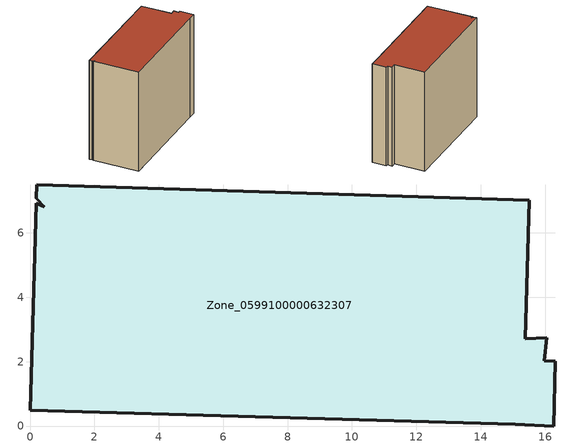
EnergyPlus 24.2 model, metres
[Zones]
Zone_0599100000632307
 floor ground (C_G): 15.08,0.05 0,0.49 0.18,6.92 0.44,6.82 0.19,7.08 0.2,7.49 15.51,7.02 15.38,2.71 16.05,2.74 15.98,2.03 16.32,2.02 16.27,0 z0
 wall outside (C_F): 16.32,2.02 15.98,2.03 16.05,2.74 15.38,2.71 15.51,7.02 0.2,7.49 0.19,7.08 0.44,6.82 0.18,6.92 0,0.49 15.08,0.05 16.27,0 16.32,2.02 z0:14.63
 roof outside (C_R): 0.18,6.92 0,0.49 15.08,0.05 16.27,0 16.32,2.02 15.98,2.03 16.05,2.74 15.38,2.71 15.51,7.02 0.2,7.49 0.19,7.08 0.44,6.82 z14.63
[BUILDING]
Pand.0599100000632307: North Axis=0; Terrain=City; Loads Convergence Tolerance Value=0.04; Temperature Convergence Tolerance Value=0.4; Solar Distribution=FullExterior; Maximum Number of Warmup Days=25; Minimum Number of Warmup Days=1
[Site:Location]
Rotterdam.The.Hague.AP_ZH_NLD Design_Conditions: Latitude=51.96; Longitude=4.45; Time Zone=1; Elevation=-4.5
[SITE:GROUNDTEMPERATURE:BUILDINGSURFACE]
18, 18, 18, 18, 18, 18, 18, 18, 18, 18, 18, 18
[MATERIAL] Thermal Absorptance=0.9; Solar Absorptance=0.7; Visible Absorptance=0.7
Name | Roughness | Thickness | Conductivity | Density | Specific Heat
G.TI.1946 | MediumSmooth | 0.15 | 1 | 540 | 1210
F.TI.1946 | Rough | 0.3 | 0.857143 | 1920 | 840
R.TI.1946 | MediumRough | 0.2 | 0.1 | 1500 | 1000
[CONSTRUCTION]
C_G: G.TI.1946
C_F: F.TI.1946
C_R: R.TI.1946
[ZONE]
Zone_0599100000632307: Type=1; Multiplier=1; Ceiling Height=Autocalculate; Volume=Autocalculate; Floor Area=autocalculate; Part of Total Floor Area=Yes
[ZONEINFILTRATION:DESIGNFLOWRATE]
Infil_Zone_0599100000632307: Zone or ZoneList or Space or SpaceList=Zone_0599100000632307; Schedule=AlwaysOn; Design Flow Rate Calculation Method=Flow/Area; Flow Rate per Floor Area=0.003; Constant Term Coefficient=1; Temperature Term Coefficient=0; Velocity Term Coefficient=0; Velocity Squared Term Coefficient=0
[HVACTEMPLATE:ZONE:IDEALLOADSAIRSYSTEM]
Zone_0599100000632307: Maximum Heating Supply Air Temperature=50; Minimum Cooling Supply Air Temperature=13; Maximum Heating Supply Air Humidity Ratio=0.0156; Minimum Cooling Supply Air Humidity Ratio=0.0077; Heating Limit=NoLimit; Cooling Limit=NoLimit; Dehumidification Control Type=ConstantSensibleHeatRatio; Cooling Sensible Heat Ratio=0.7; Dehumidification Setpoint=60; Humidification Control Type=None; Humidification Setpoint=30; Outdoor Air Method=None; Outdoor Air Flow Rate per Person=0.00944; Outdoor Air Flow Rate per Zone Floor Area=0; Outdoor Air Flow Rate per Zone=0; Demand Controlled Ventilation Type=None; Outdoor Air Economizer Type=NoEconomizer; Heat Recovery Type=None; Sensible Heat Recovery Effectiveness=0.7; Latent Heat Recovery Effectiveness=0.65
[ZONECONTROL:THERMOSTAT]
ThermostatControl_Zone_0599100000632307: Zone or ZoneList=Zone_0599100000632307; Control Type Schedule=DualSetpointControlType; Control 1=Thermostat_Zone_0599100000632307; Temperature Difference Between Cutout And Setpoint=0
[THERMOSTATSETPOINT:DUALSETPOINT]
Thermostat_Zone_0599100000632307: Heating Setpoint Temperature Schedule=HeatingSetpoint_Zone_0599100000632307; Cooling Setpoint Temperature Schedule=CoolingSetpoint_Zone_0599100000632307
[SCHEDULE:COMPACT]
HeatingSetpoint_Zone_0599100000632307: Through: 12/31, For: AllDays, Until: 24:00, 21
CoolingSetpoint_Zone_0599100000632307: Through: 12/31, For: AllDays, Until: 24:00, 24
DualSetpointControlType: Through: 12/31, For: AllDays, Until: 24:00, 4
AlwaysOn: Through: 12/31, For: AllDays, Until: 24:00, 1
